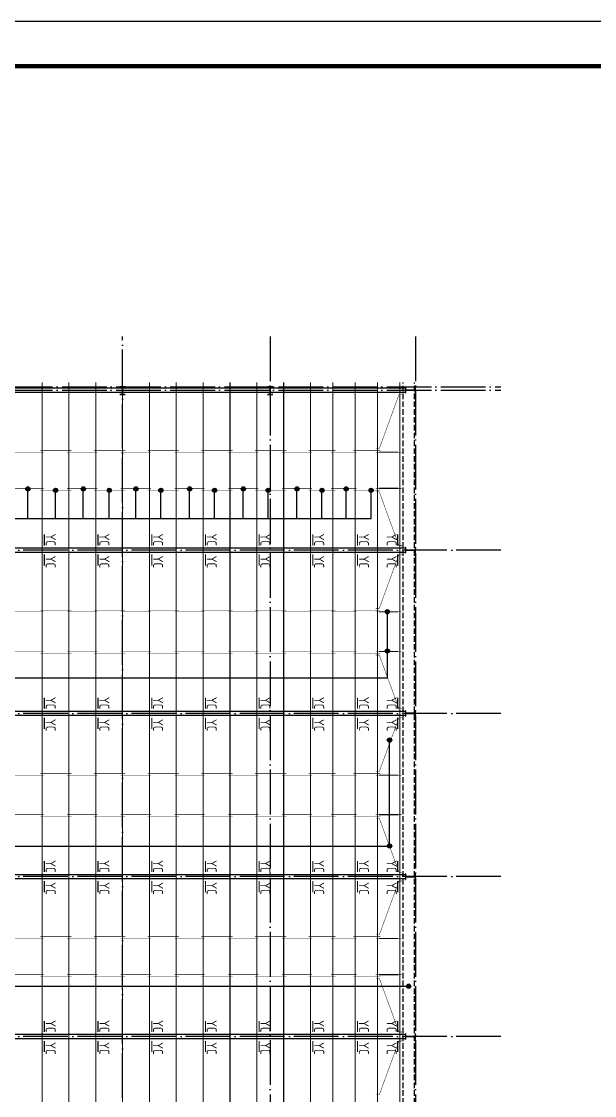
# Model space of a CAD drawing. Extents: x 69728788 to 150163257, y 20675998 to 43663798.
# Drawn here: x 75083602 to 75109222, y 21334267 to 21382288 of the extents above; entities that cross this region are included whole.
import ezdxf

# ---------------------------------------------------------------- set-up
doc = ezdxf.new("R2010")
doc.units = 0
doc.header["$LTSCALE"] = 1000
doc.header["$MEASUREMENT"] = 0
doc.linetypes.add('DASH', pattern=[0.35, 0.25, -0.1])
doc.linetypes.add('DOTE', pattern=[2.42, 2, -0.2, 0.02, -0.2])
for name, color, linetype in [('03', 3, 'CONTINUOUS'), ('10014', 2, 'CONTINUOUS'), ('DOTE', 251, 'DOTE'), ('PUB_DIM', 3, 'CONTINUOUS'), ('PUB_TITLE', 4, 'CONTINUOUS'), ('屋面隅撑', 1, 'CONTINUOUS'), ('檩条拉条', 253, 'CONTINUOUS'), ('钢柱', 3, 'CONTINUOUS'), ('钢梁', 97, 'CONTINUOUS')]:
    doc.layers.add(name, color=color, linetype=linetype)
doc.styles.add('TSSD_Rein', font='atssdeng.shx', dxfattribs={"width": 0.7, "bigfont": 'atssdchn.shx'})

msp = doc.modelspace()

# ---------------------------------------------------------------- hatches: boundary and pattern name
at = {"layer": 'PUB_DIM'}
for points in [[(75083886.9, 21361296, -1), (75083886.9, 21361483.8, -1)], [(75086365.3, 21361296, -1), (75086365.3, 21361483.8, -1)], [(75088719, 21361296, -1), (75088719, 21361483.8, -1)], [(75091119, 21361296, -1), (75091119, 21361483.8, -1)], [(75093519, 21361296, -1), (75093519, 21361483.8, -1)], [(75095919, 21361296, -1), (75095919, 21361483.8, -1)], [(75098119, 21361296, -1), (75098119, 21361483.8, -1)], [(75085127.4, 21361232.6, -1), (75085127.4, 21361420.3, -1)], [(75087527.4, 21361232.6, -1), (75087527.4, 21361420.3, -1)], [(75089835.3, 21361232.6, -1), (75089835.3, 21361420.3, -1)], [(75092235.3, 21361232.6, -1), (75092235.3, 21361420.3, -1)], [(75094635.3, 21361232.6, -1), (75094635.3, 21361420.3, -1)], [(75097035.3, 21361232.6, -1), (75097035.3, 21361420.3, -1)], [(75099235.3, 21361232.6, -1), (75099235.3, 21361420.3, -1)], [(75099960.2, 21355803.4, -1), (75099960.2, 21355991.1, -1)], [(75099962.9, 21354047.4, -1), (75099962.9, 21354235.2, -1)], [(75100059.4, 21350064.9, -1), (75100059.4, 21350252.6, -1)], [(75100059.4, 21345332.1, -1), (75100059.4, 21345519.8, -1)], [(75100914.4, 21339058.8, -1), (75100914.4, 21339246.5, -1)]]:
    msp.add_hatch(color=256, dxfattribs=at).paths.add_polyline_path(points)

# ---------------------------------------------------------------- linework, layer by layer
at = {"layer": '03'}
msp.add_line((75099962.9, 21352947.8), (75099962.9, 21355973.4), dxfattribs=at)
at = {"layer": '10014', "const_width": 50}
for points in [[(75084522.4, 21314652.9), (75084522.4, 21366152.9)], [(75085722.4, 21314652.9), (75085722.4, 21366152.9)], [(75086922.4, 21314652.9), (75086922.4, 21366152.9)], [(75088122.4, 21314652.9), (75088122.4, 21366152.9)], [(75089322.4, 21314652.9), (75089322.4, 21366152.9)], [(75090522.4, 21314652.9), (75090522.4, 21366152.9)], [(75091722.4, 21314652.9), (75091722.4, 21366152.9)], [(75092922.4, 21314652.9), (75092922.4, 21366152.9)], [(75094122.4, 21314652.9), (75094122.4, 21366152.9)], [(75095322.4, 21314652.9), (75095322.4, 21366152.9)], [(75096522.4, 21314652.9), (75096522.4, 21366152.9)], [(75097522.4, 21314652.9), (75097522.4, 21366152.9)], [(75098522.4, 21314652.9), (75098522.4, 21366152.9)], [(75099522.4, 21314652.9), (75099522.4, 21366152.9)], [(75100522.4, 21314652.9), (75100522.4, 21366152.9)]]:
    msp.add_lwpolyline(points, dxfattribs=at)
at = {"layer": '10014', "linetype": 'DASH'}
for points in [[(75100672.4, 21314652.9), (75100672.4, 21366152.9)], [(75101172.4, 21314652.9), (75101172.4, 21366152.9)]]:
    msp.add_lwpolyline(points, dxfattribs=at)
at = {"layer": 'DOTE', "color": 25, "linetype": 'DOTE'}
for p, q in [((75088122.4, 21312376.8), (75088122.4, 21368198.7)), ((75094722.4, 21368198.7), (75094722.4, 21312376.8)), ((75058794.8, 21365952.9), (75105039.8, 21365952.9)), ((75058794.8, 21365802.9), (75105039.8, 21365802.9)), ((75105039.8, 21358652.9), (75058794.8, 21358652.9)), ((75105039.8, 21351352.9), (75058794.8, 21351352.9)), ((75105039.8, 21344052.9), (75058794.8, 21344052.9)), ((75105039.8, 21336902.9), (75058794.8, 21336902.9))]:
    msp.add_line(p, q, dxfattribs=at)
at = {"layer": 'DOTE', "color": 25}
msp.add_line((75101222.4, 21368198.7), (75101222.4, 21312376.8), dxfattribs=at)
at = {"layer": 'PUB_DIM'}
for p, q in [((75083886.9, 21360071.4), (75083886.9, 21361483.8)), ((75086365.3, 21360071.4), (75086365.3, 21361483.8)), ((75088719, 21360071.4), (75088719, 21361483.8)), ((75091119, 21360071.4), (75091119, 21361483.8)), ((75093519, 21360071.4), (75093519, 21361483.8)), ((75095919, 21360071.4), (75095919, 21361483.8)), ((75098119, 21360071.4), (75098119, 21361483.8)), ((75085127.4, 21360071.4), (75085127.4, 21361420.3)), ((75087527.4, 21360071.4), (75087527.4, 21361420.3)), ((75089835.3, 21360071.4), (75089835.3, 21361420.3)), ((75092235.3, 21360071.4), (75092235.3, 21361420.3)), ((75094635.3, 21360071.4), (75094635.3, 21361420.3)), ((75097035.3, 21360071.4), (75097035.3, 21361420.3)), ((75099235.3, 21360071.4), (75099235.3, 21361420.3)), ((75058290, 21360071.4), (75099235.3, 21360071.4)), ((75058797.9, 21352947.8), (75099971, 21352947.8)), ((75100053.4, 21345414.9), (75100053.4, 21350187.9)), ((75058684, 21345414.9), (75100127.6, 21345414.9)), ((75058745.5, 21339149.4), (75100903, 21339149.4))]:
    msp.add_line(p, q, dxfattribs=at)
for centre in [(75083886.9, 21361389.9), (75086365.3, 21361389.9), (75088719, 21361389.9), (75091119, 21361389.9), (75093519, 21361389.9), (75095919, 21361389.9), (75098119, 21361389.9), (75085127.4, 21361326.4), (75087527.4, 21361326.4), (75089835.3, 21361326.4), (75092235.3, 21361326.4), (75094635.3, 21361326.4), (75097035.3, 21361326.4), (75099235.3, 21361326.4), (75099960.2, 21355897.2), (75099962.9, 21354141.3), (75100059.4, 21350158.8), (75100059.4, 21345426), (75100914.4, 21339152.6)]:
    msp.add_circle(centre, 93.9, dxfattribs=at)
at = {"layer": 'PUB_TITLE'}
msp.add_lwpolyline([(75043830.5, 21298287.7), (75162630.5, 21298287.7), (75162630.5, 21382287.7), (75043830.5, 21382287.7)], close=True, dxfattribs=at)
at = {"layer": 'PUB_TITLE', "const_width": 200}
msp.add_lwpolyline([(75048830.5, 21300287.7), (75160630.5, 21300287.7), (75160630.5, 21380287.7), (75048830.5, 21380287.7)], close=True, dxfattribs=at)
at = {"layer": '屋面隅撑', "const_width": 50}
for points in [[(75084625.5, 21358856.3), (75084625.5, 21359356.3)], [(75087025.5, 21358856.3), (75087025.5, 21359356.3)], [(75089425.5, 21358856.3), (75089425.5, 21359356.3)], [(75091825.5, 21358856.3), (75091825.5, 21359356.3)], [(75094225.5, 21358856.3), (75094225.5, 21359356.3)], [(75096625.5, 21358856.3), (75096625.5, 21359356.3)], [(75098625.5, 21358856.3), (75098625.5, 21359356.3)], [(75100419.2, 21358856.3), (75100419.2, 21359356.3)], [(75084625.5, 21358456.3), (75084625.5, 21357956.3)], [(75087025.5, 21358456.3), (75087025.5, 21357956.3)], [(75089425.5, 21358456.3), (75089425.5, 21357956.3)], [(75091825.5, 21358456.3), (75091825.5, 21357956.3)], [(75094225.5, 21358456.3), (75094225.5, 21357956.3)], [(75096625.5, 21358456.3), (75096625.5, 21357956.3)], [(75098625.5, 21358456.3), (75098625.5, 21357956.3)], [(75100419.2, 21358456.3), (75100419.2, 21357956.3)], [(75084625.5, 21351556.3), (75084625.5, 21352056.3)], [(75087025.5, 21351556.3), (75087025.5, 21352056.3)], [(75089425.5, 21351556.3), (75089425.5, 21352056.3)], [(75091825.5, 21351556.3), (75091825.5, 21352056.3)], [(75094225.5, 21351556.3), (75094225.5, 21352056.3)], [(75096625.5, 21351556.3), (75096625.5, 21352056.3)], [(75098625.5, 21351556.3), (75098625.5, 21352056.3)], [(75100419.2, 21351556.3), (75100419.2, 21352056.3)], [(75084625.5, 21351156.3), (75084625.5, 21350656.3)], [(75087025.5, 21351156.3), (75087025.5, 21350656.3)], [(75089425.5, 21351156.3), (75089425.5, 21350656.3)], [(75091825.5, 21351156.3), (75091825.5, 21350656.3)], [(75094225.5, 21351156.3), (75094225.5, 21350656.3)], [(75096625.5, 21351156.3), (75096625.5, 21350656.3)], [(75098625.5, 21351156.3), (75098625.5, 21350656.3)], [(75100419.2, 21351156.3), (75100419.2, 21350656.3)], [(75084625.5, 21344256.3), (75084625.5, 21344756.3)], [(75087025.5, 21344256.3), (75087025.5, 21344756.3)], [(75089425.5, 21344256.3), (75089425.5, 21344756.3)], [(75091825.5, 21344256.3), (75091825.5, 21344756.3)], [(75094225.5, 21344256.3), (75094225.5, 21344756.3)], [(75096625.5, 21344256.3), (75096625.5, 21344756.3)], [(75098625.5, 21344256.3), (75098625.5, 21344756.3)], [(75100419.2, 21344256.3), (75100419.2, 21344756.3)], [(75084625.5, 21343856.3), (75084625.5, 21343356.3)], [(75087025.5, 21343856.3), (75087025.5, 21343356.3)], [(75089425.5, 21343856.3), (75089425.5, 21343356.3)], [(75091825.5, 21343856.3), (75091825.5, 21343356.3)], [(75094225.5, 21343856.3), (75094225.5, 21343356.3)], [(75096625.5, 21343856.3), (75096625.5, 21343356.3)], [(75098625.5, 21343856.3), (75098625.5, 21343356.3)], [(75100419.2, 21343856.3), (75100419.2, 21343356.3)], [(75084625.5, 21337106.3), (75084625.5, 21337606.3)], [(75087025.5, 21337106.3), (75087025.5, 21337606.3)], [(75089425.5, 21337106.3), (75089425.5, 21337606.3)], [(75091825.5, 21337106.3), (75091825.5, 21337606.3)], [(75094225.5, 21337106.3), (75094225.5, 21337606.3)], [(75096625.5, 21337106.3), (75096625.5, 21337606.3)], [(75098625.5, 21337106.3), (75098625.5, 21337606.3)], [(75100419.2, 21337106.3), (75100419.2, 21337606.3)], [(75084625.5, 21336706.3), (75084625.5, 21336206.3)], [(75087025.5, 21336706.3), (75087025.5, 21336206.3)], [(75089425.5, 21336706.3), (75089425.5, 21336206.3)], [(75091825.5, 21336706.3), (75091825.5, 21336206.3)], [(75094225.5, 21336706.3), (75094225.5, 21336206.3)], [(75096625.5, 21336706.3), (75096625.5, 21336206.3)], [(75098625.5, 21336706.3), (75098625.5, 21336206.3)], [(75100419.2, 21336706.3), (75100419.2, 21336206.3)]]:
    msp.add_lwpolyline(points, dxfattribs=at)
at = {"layer": '檩条拉条', "color": 1}
for points, const_width in [([(75100620.3, 21365599.4), (75100479.5, 21365599.4), (75099600, 21363192.8), (75099443.3, 21363192.8)], 20), ([(75083243.7, 21363032.8), (75084591.8, 21363032.8)], 20), ([(75084443.7, 21363112.8), (75085841.8, 21363112.8)], 20), ([(75085643.7, 21363032.8), (75086991.8, 21363032.8)], 20), ([(75086843.7, 21363112.8), (75088241.8, 21363112.8)], 20), ([(75088043.7, 21363032.8), (75089391.8, 21363032.8)], 20), ([(75089243.7, 21363112.8), (75090641.8, 21363112.8)], 20), ([(75090443.7, 21363032.8), (75091791.8, 21363032.8)], 20), ([(75091643.7, 21363112.8), (75093041.8, 21363112.8)], 20), ([(75092843.7, 21363032.8), (75094191.8, 21363032.8)], 20), ([(75094043.7, 21363112.8), (75095441.8, 21363112.8)], 20), ([(75095243.7, 21363032.8), (75096591.8, 21363032.8)], 20), ([(75096443.7, 21363112.8), (75097641.8, 21363112.8)], 20), ([(75097443.7, 21363032.8), (75098591.8, 21363032.8)], 20), ([(75098443.7, 21363112.8), (75099641.8, 21363112.8)], 20), ([(75099443.3, 21363032.8), (75100607, 21363032.8)], 20), ([(75100453.4, 21363032.8), (75099593.7, 21363032.8)], 50), ([(75083243.7, 21361416), (75084591.8, 21361416)], 20), ([(75085643.7, 21361416), (75086991.8, 21361416)], 20), ([(75088043.7, 21361416), (75089391.8, 21361416)], 20), ([(75090443.7, 21361416), (75091791.8, 21361416)], 20), ([(75092843.7, 21361416), (75094191.8, 21361416)], 20), ([(75095243.7, 21361416), (75096591.8, 21361416)], 20), ([(75097443.7, 21361416), (75098591.8, 21361416)], 20), ([(75099443.3, 21361416), (75100607, 21361416)], 20), ([(75100453.4, 21361416), (75099593.7, 21361416)], 50), ([(75084443.7, 21361336), (75085841.8, 21361336)], 20), ([(75086843.7, 21361336), (75088241.8, 21361336)], 20), ([(75089243.7, 21361336), (75090641.8, 21361336)], 20), ([(75091643.7, 21361336), (75093041.8, 21361336)], 20), ([(75094043.7, 21361336), (75095441.8, 21361336)], 20), ([(75096443.7, 21361336), (75097641.8, 21361336)], 20), ([(75098443.7, 21361336), (75099641.8, 21361336)], 20), ([(75100620.3, 21358849.4), (75100479.5, 21358849.4), (75099600, 21361256), (75099443.3, 21361256)], 20), ([(75100620.3, 21358456.3), (75100479.5, 21358456.3), (75099600, 21356049.7), (75099443.3, 21356049.7)], 20), ([(75083243.7, 21355889.7), (75084591.8, 21355889.7)], 20), ([(75084443.7, 21355969.7), (75085841.8, 21355969.7)], 20), ([(75085643.7, 21355889.7), (75086991.8, 21355889.7)], 20), ([(75086843.7, 21355969.7), (75088241.8, 21355969.7)], 20), ([(75088043.7, 21355889.7), (75089391.8, 21355889.7)], 20), ([(75089243.7, 21355969.7), (75090641.8, 21355969.7)], 20), ([(75090443.7, 21355889.7), (75091791.8, 21355889.7)], 20), ([(75091643.7, 21355969.7), (75093041.8, 21355969.7)], 20), ([(75092843.7, 21355889.7), (75094191.8, 21355889.7)], 20), ([(75094043.7, 21355969.7), (75095441.8, 21355969.7)], 20), ([(75095243.7, 21355889.7), (75096591.8, 21355889.7)], 20), ([(75096443.7, 21355969.7), (75097641.8, 21355969.7)], 20), ([(75097443.7, 21355889.7), (75098591.8, 21355889.7)], 20), ([(75098443.7, 21355969.7), (75099641.8, 21355969.7)], 20), ([(75099443.3, 21355889.7), (75100607, 21355889.7)], 20), ([(75100453.4, 21355889.7), (75099593.7, 21355889.7)], 50), ([(75083243.7, 21354123), (75084591.8, 21354123)], 20), ([(75084443.7, 21354043), (75085841.8, 21354043)], 20), ([(75085643.7, 21354123), (75086991.8, 21354123)], 20), ([(75086843.7, 21354043), (75088241.8, 21354043)], 20), ([(75088043.7, 21354123), (75089391.8, 21354123)], 20), ([(75089243.7, 21354043), (75090641.8, 21354043)], 20), ([(75090443.7, 21354123), (75091791.8, 21354123)], 20), ([(75091643.7, 21354043), (75093041.8, 21354043)], 20), ([(75092843.7, 21354123), (75094191.8, 21354123)], 20), ([(75094043.7, 21354043), (75095441.8, 21354043)], 20), ([(75095243.7, 21354123), (75096591.8, 21354123)], 20), ([(75096443.7, 21354043), (75097641.8, 21354043)], 20), ([(75097443.7, 21354123), (75098591.8, 21354123)], 20), ([(75098443.7, 21354043), (75099641.8, 21354043)], 20), ([(75099443.3, 21354123), (75100607, 21354123)], 20), ([(75100620.3, 21351556.3), (75100479.5, 21351556.3), (75099600, 21353963), (75099443.3, 21353963)], 20), ([(75100453.4, 21354123), (75099593.7, 21354123)], 50), ([(75100620.3, 21351156.3), (75100479.5, 21351156.3), (75099600, 21348749.7), (75099443.3, 21348749.7)], 20), ([(75083243.7, 21348589.7), (75084591.8, 21348589.7)], 20), ([(75084443.7, 21348669.7), (75085841.8, 21348669.7)], 20), ([(75085643.7, 21348589.7), (75086991.8, 21348589.7)], 20), ([(75086843.7, 21348669.7), (75088241.8, 21348669.7)], 20), ([(75088043.7, 21348589.7), (75089391.8, 21348589.7)], 20), ([(75089243.7, 21348669.7), (75090641.8, 21348669.7)], 20), ([(75090443.7, 21348589.7), (75091791.8, 21348589.7)], 20), ([(75091643.7, 21348669.7), (75093041.8, 21348669.7)], 20), ([(75092843.7, 21348589.7), (75094191.8, 21348589.7)], 20), ([(75094043.7, 21348669.7), (75095441.8, 21348669.7)], 20), ([(75095243.7, 21348589.7), (75096591.8, 21348589.7)], 20), ([(75096443.7, 21348669.7), (75097641.8, 21348669.7)], 20), ([(75097443.7, 21348589.7), (75098591.8, 21348589.7)], 20), ([(75098443.7, 21348669.7), (75099641.8, 21348669.7)], 20), ([(75099443.3, 21348589.7), (75100607, 21348589.7)], 20), ([(75100453.4, 21348589.7), (75099593.7, 21348589.7)], 50), ([(75083243.7, 21346823), (75084591.8, 21346823)], 20), ([(75084443.7, 21346743), (75085841.8, 21346743)], 20), ([(75085643.7, 21346823), (75086991.8, 21346823)], 20), ([(75086843.7, 21346743), (75088241.8, 21346743)], 20), ([(75088043.7, 21346823), (75089391.8, 21346823)], 20), ([(75089243.7, 21346743), (75090641.8, 21346743)], 20), ([(75090443.7, 21346823), (75091791.8, 21346823)], 20), ([(75091643.7, 21346743), (75093041.8, 21346743)], 20), ([(75092843.7, 21346823), (75094191.8, 21346823)], 20), ([(75094043.7, 21346743), (75095441.8, 21346743)], 20), ([(75095243.7, 21346823), (75096591.8, 21346823)], 20), ([(75096443.7, 21346743), (75097641.8, 21346743)], 20), ([(75097443.7, 21346823), (75098591.8, 21346823)], 20), ([(75098443.7, 21346743), (75099641.8, 21346743)], 20), ([(75099443.3, 21346823), (75100607, 21346823)], 20), ([(75100620.3, 21344256.3), (75100479.5, 21344256.3), (75099600, 21346663), (75099443.3, 21346663)], 20), ([(75100453.4, 21346823), (75099593.7, 21346823)], 50), ([(75100620.3, 21343856.3), (75100479.5, 21343856.3), (75099600, 21341449.7), (75099443.3, 21341449.7)], 20), ([(75083243.7, 21341289.7), (75084591.8, 21341289.7)], 20), ([(75084443.7, 21341369.7), (75085841.8, 21341369.7)], 20), ([(75085643.7, 21341289.7), (75086991.8, 21341289.7)], 20), ([(75086843.7, 21341369.7), (75088241.8, 21341369.7)], 20), ([(75088043.7, 21341289.7), (75089391.8, 21341289.7)], 20), ([(75089243.7, 21341369.7), (75090641.8, 21341369.7)], 20), ([(75090443.7, 21341289.7), (75091791.8, 21341289.7)], 20), ([(75091643.7, 21341369.7), (75093041.8, 21341369.7)], 20), ([(75092843.7, 21341289.7), (75094191.8, 21341289.7)], 20), ([(75094043.7, 21341369.7), (75095441.8, 21341369.7)], 20), ([(75095243.7, 21341289.7), (75096591.8, 21341289.7)], 20), ([(75096443.7, 21341369.7), (75097641.8, 21341369.7)], 20), ([(75097443.7, 21341289.7), (75098591.8, 21341289.7)], 20), ([(75098443.7, 21341369.7), (75099641.8, 21341369.7)], 20), ([(75099443.3, 21341289.7), (75100607, 21341289.7)], 20), ([(75100453.4, 21341289.7), (75099593.7, 21341289.7)], 50), ([(75083243.7, 21339673), (75084591.8, 21339673)], 20), ([(75084443.7, 21339593), (75085841.8, 21339593)], 20), ([(75085643.7, 21339673), (75086991.8, 21339673)], 20), ([(75086843.7, 21339593), (75088241.8, 21339593)], 20), ([(75088043.7, 21339673), (75089391.8, 21339673)], 20), ([(75089243.7, 21339593), (75090641.8, 21339593)], 20), ([(75090443.7, 21339673), (75091791.8, 21339673)], 20), ([(75091643.7, 21339593), (75093041.8, 21339593)], 20), ([(75092843.7, 21339673), (75094191.8, 21339673)], 20), ([(75094043.7, 21339593), (75095441.8, 21339593)], 20), ([(75095243.7, 21339673), (75096591.8, 21339673)], 20), ([(75096443.7, 21339593), (75097641.8, 21339593)], 20), ([(75097443.7, 21339673), (75098591.8, 21339673)], 20), ([(75098443.7, 21339593), (75099641.8, 21339593)], 20), ([(75099443.3, 21339673), (75100607, 21339673)], 20), ([(75100620.3, 21337106.3), (75100479.5, 21337106.3), (75099600, 21339513), (75099443.3, 21339513)], 20), ([(75100453.4, 21339673), (75099593.7, 21339673)], 50), ([(75100620.3, 21336706.3), (75100479.5, 21336706.3), (75099600, 21334299.7), (75099443.3, 21334299.7)], 20)]:
    msp.add_lwpolyline(points, dxfattribs=dict(at, const_width=const_width))
at = {"layer": '钢柱'}
for points in [[(75088002.4, 21365602.9), (75088242.4, 21365602.9), (75088242.4, 21365612.9), (75088125.4, 21365612.9), (75088125.4, 21365942.9), (75088242.4, 21365942.9), (75088242.4, 21365952.9), (75088002.4, 21365952.9), (75088002.4, 21365942.9), (75088119.4, 21365942.9), (75088119.4, 21365612.9), (75088002.4, 21365612.9)], [(75094602.4, 21365602.9), (75094842.4, 21365602.9), (75094842.4, 21365612.9), (75094725.4, 21365612.9), (75094725.4, 21365942.9), (75094842.4, 21365942.9), (75094842.4, 21365952.9), (75094602.4, 21365952.9), (75094602.4, 21365942.9), (75094719.4, 21365942.9), (75094719.4, 21365612.9), (75094602.4, 21365612.9)], [(75100772.4, 21365922.9), (75100772.4, 21365682.9), (75100784.4, 21365682.9), (75100784.4, 21365799.9), (75101210.4, 21365799.9), (75101210.4, 21365682.9), (75101222.4, 21365682.9), (75101222.4, 21365922.9), (75101210.4, 21365922.9), (75101210.4, 21365805.9), (75100784.4, 21365805.9), (75100784.4, 21365922.9)], [(75100772.4, 21358772.9), (75100772.4, 21358532.9), (75100784.4, 21358532.9), (75100784.4, 21358649.9), (75101210.4, 21358649.9), (75101210.4, 21358532.9), (75101222.4, 21358532.9), (75101222.4, 21358772.9), (75101210.4, 21358772.9), (75101210.4, 21358655.9), (75100784.4, 21358655.9), (75100784.4, 21358772.9)], [(75100772.4, 21351472.9), (75100772.4, 21351232.9), (75100784.4, 21351232.9), (75100784.4, 21351349.9), (75101210.4, 21351349.9), (75101210.4, 21351232.9), (75101222.4, 21351232.9), (75101222.4, 21351472.9), (75101210.4, 21351472.9), (75101210.4, 21351355.9), (75100784.4, 21351355.9), (75100784.4, 21351472.9)], [(75100772.4, 21344172.9), (75100772.4, 21343932.9), (75100784.4, 21343932.9), (75100784.4, 21344049.9), (75101210.4, 21344049.9), (75101210.4, 21343932.9), (75101222.4, 21343932.9), (75101222.4, 21344172.9), (75101210.4, 21344172.9), (75101210.4, 21344055.9), (75100784.4, 21344055.9), (75100784.4, 21344172.9)], [(75100772.4, 21337022.9), (75100772.4, 21336782.9), (75100784.4, 21336782.9), (75100784.4, 21336899.9), (75101210.4, 21336899.9), (75101210.4, 21336782.9), (75101222.4, 21336782.9), (75101222.4, 21337022.9), (75101210.4, 21337022.9), (75101210.4, 21336905.9), (75100784.4, 21336905.9), (75100784.4, 21337022.9)]]:
    msp.add_lwpolyline(points, close=True, dxfattribs=at)
at = {"layer": '钢梁'}
for points in [[(75082022.4, 21365902.9), (75100772.4, 21365902.9), (75100772.4, 21365702.9), (75082022.4, 21365702.9)], [(75082022.4, 21358752.9), (75100772.4, 21358752.9), (75100772.4, 21358552.9), (75082022.4, 21358552.9)], [(75082022.4, 21351452.9), (75100772.4, 21351452.9), (75100772.4, 21351252.9), (75082022.4, 21351252.9)], [(75082022.4, 21344152.9), (75100772.4, 21344152.9), (75100772.4, 21343952.9), (75082022.4, 21343952.9)], [(75082022.4, 21337002.9), (75100772.4, 21337002.9), (75100772.4, 21336802.9), (75082022.4, 21336802.9)]]:
    msp.add_lwpolyline(points, close=True, dxfattribs=at)

# ---------------------------------------------------------------- texts
at = {"layer": '屋面隅撑', "color": 3, "style": 'TSSD_Rein', "width": 0.8}
for p in [(75084684.1, 21359392.5), (75087084.1, 21359392.5), (75089484.1, 21359392.5), (75091884.1, 21359392.5), (75094284.1, 21359392.5), (75096684.1, 21359392.5), (75098684.1, 21359392.5), (75099927.9, 21359392.5), (75084684.1, 21358404.8), (75087084.1, 21358404.8), (75089484.1, 21358404.8), (75091884.1, 21358404.8), (75094284.1, 21358404.8), (75096684.1, 21358404.8), (75098684.1, 21358404.8), (75099927.9, 21358404.8), (75084684.1, 21352092.5), (75087084.1, 21352092.5), (75089484.1, 21352092.5), (75091884.1, 21352092.5), (75094284.1, 21352092.5), (75096684.1, 21352092.5), (75098684.1, 21352092.5), (75099927.9, 21352092.5), (75084684.1, 21351104.8), (75087084.1, 21351104.8), (75089484.1, 21351104.8), (75091884.1, 21351104.8), (75094284.1, 21351104.8), (75096684.1, 21351104.8), (75098684.1, 21351104.8), (75099927.9, 21351104.8), (75084684.1, 21344792.5), (75087084.1, 21344792.5), (75089484.1, 21344792.5), (75091884.1, 21344792.5), (75094284.1, 21344792.5), (75096684.1, 21344792.5), (75098684.1, 21344792.5), (75099927.9, 21344792.5), (75084684.1, 21343804.8), (75087084.1, 21343804.8), (75089484.1, 21343804.8), (75091884.1, 21343804.8), (75094284.1, 21343804.8), (75096684.1, 21343804.8), (75098684.1, 21343804.8), (75099927.9, 21343804.8), (75084684.1, 21337642.5), (75087084.1, 21337642.5), (75089484.1, 21337642.5), (75091884.1, 21337642.5), (75094284.1, 21337642.5), (75096684.1, 21337642.5), (75098684.1, 21337642.5), (75099927.9, 21337642.5), (75084684.1, 21336654.8), (75087084.1, 21336654.8), (75089484.1, 21336654.8), (75091884.1, 21336654.8), (75094284.1, 21336654.8), (75096684.1, 21336654.8), (75098684.1, 21336654.8), (75099927.9, 21336654.8)]:
    msp.add_text('YC', height=450, rotation=270, dxfattribs=at).set_placement(p)

doc.saveas('drawing.dxf')
